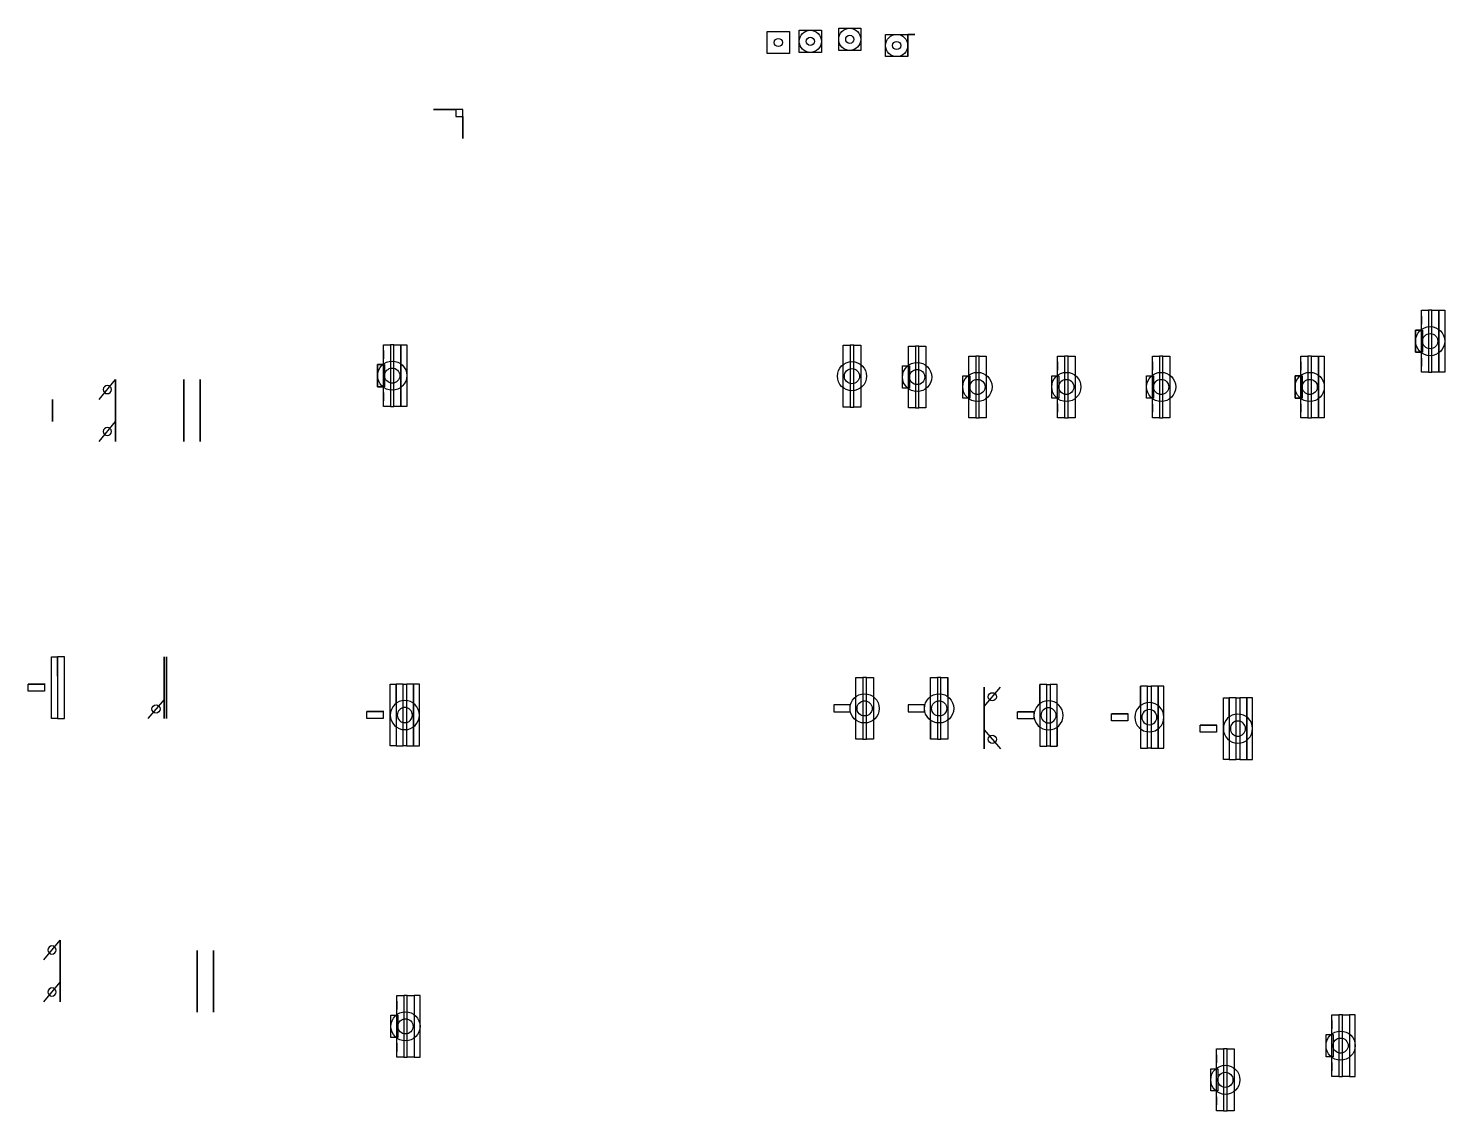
# Model space of a CAD drawing. Header units: millimetres. Extents: x 32 to 4210, y -13493 to 1053.
# Drawn here: x 32 to 639, y 589 to 1053 of the extents above.
import ezdxf

# ---------------------------------------------------------------- set-up
doc = ezdxf.new("R2010")
doc.units = ezdxf.units.MM

msp = doc.modelspace()

# ---------------------------------------------------------------- linework, layer by layer
at = {"extrusion": (-1, -8.81468e-17, 6.12323e-17)}
for p, q in [((629.09, 923.63), (629.09, 932.13, -7)), ((629.09, 905.63), (629.09, 914.13, -7)), ((189.86, 629.88, 3.5), (189.86, 638.38, -3.5)), ((189.86, 611.88, 3.5), (189.86, 620.38, -3.5)), ((541.32, 606.98, 3.5), (541.32, 615.48, -3.5)), ((541.32, 588.98, 3.5), (541.32, 597.48, -3.5))]:
    msp.add_line(p, q, dxfattribs=at)
at = {"extrusion": (-1, 0, 6.12323e-17)}
for p, q in [((184.19, 908.85, 3.5), (184.19, 917.35, -3.5)), ((473.15, 904, 3.5), (473.15, 912.5, -3.5)), ((513.78, 904, 3.5), (513.78, 912.5, -3.5)), ((184.19, 890.85, 3.5), (184.19, 899.35, -3.5)), ((473.15, 886, 3.5), (473.15, 894.5, -3.5)), ((513.78, 886, 3.5), (513.78, 894.5, -3.5))]:
    msp.add_line(p, q, dxfattribs=at)
at = {"extrusion": (-1, -2.60392e-16, 6.12323e-17)}
for p, q in [((577.49, 904, 3.5), (577.49, 912.5, -3.5)), ((577.49, 886, 3.5), (577.49, 894.5, -3.5))]:
    msp.add_line(p, q, dxfattribs=at)
at = {"extrusion": (-1.22465e-16, -2.60392e-16, -1)}
for p, q in [((62.28, 893.87, -2), (69.28, 902.37, -2)), ((62.28, 875.87, -2), (69.28, 884.37, -2))]:
    msp.add_line(p, q, dxfattribs=at)
at = {"extrusion": (1.83697e-16, -1.83697e-16, -1)}
for p, q in [((44.44, 775.32, -1), (44.44, 783.57, -8)), ((189.59, 763.58, 11.94), (189.59, 771.83, 4.94)), ((465.54, 763.45, -6.5), (465.54, 771.7, -13.5)), ((508.73, 762.65, -5.5), (508.73, 770.9, -12.5)), ((197.09, 753.58, 11.94), (197.09, 745.33, 4.94)), ((473.04, 753.45, -6.5), (473.04, 745.2, -13.5)), ((516.23, 752.65, -5.5), (516.23, 744.4, -12.5))]:
    msp.add_line(p, q, dxfattribs=at)
at = {"extrusion": (-1, -3.82857e-16, 3.37446e-32)}
for p, q in [((39.12, 771.82, -8), (31.94, 771.82, -1)), ((463.23, 759.95, -13.5), (456.04, 759.95, -6.5)), ((503.42, 759.15, -12.5), (496.23, 759.15, -5.5))]:
    msp.add_line(p, q, dxfattribs=at)
for p, q in [((426.11, 766.43, -14), (426.11, 774.68, -7)), ((35.53, 768.82, -4.5), (35.53, 768.82, -4.5)), ((180.68, 757.08, 8.44), (180.68, 757.08, 8.44)), ((418.61, 756.43, -14), (418.61, 748.18, -7)), ((537.8, 751.27, -5.06), (537.8, 751.27, -5.06))]:
    msp.add_line(p, q)
at = {"extrusion": (-1, -1.83697e-16, -4.93038e-32)}
msp.add_line((90.19, 765.32, -6.5), (83.19, 757.07, -6.5), dxfattribs=at)
at = {"extrusion": (1, 2.60392e-16, -1.83697e-16)}
for p, q in [((441.7, 762.31, -14), (448.7, 770.56, -14)), ((441.7, 752.31, -6.5), (448.7, 744.06, -6.5))]:
    msp.add_line(p, q, dxfattribs=at)
at = {"extrusion": (0, 0, -1)}
for p, q in [((546.71, 757.77, -1.56), (546.71, 766.02, -8.56)), ((554.21, 747.77, -1.56), (554.21, 739.52, -8.56)), ((38.57, 653.59, -2.25), (45.57, 662.09, -2.25)), ((38.57, 635.59, -2.25), (45.57, 644.09, -2.25))]:
    msp.add_line(p, q, dxfattribs=at)
at = {"extrusion": (-1, -1.22465e-16, 3.37446e-32)}
msp.add_line((184.27, 760.08, 4.94), (177.09, 760.08, 11.94), dxfattribs=at)
at = {"extrusion": (-1, -2.10612e-16, 3.37446e-32)}
msp.add_line((541.39, 754.27, -8.56), (534.21, 754.27, -1.56), dxfattribs=at)
at = {"extrusion": (-1, -1.76294e-16, 6.12323e-17)}
for p, q in [((590.72, 621.62, 3.5), (590.72, 630.12, -3.5)), ((590.72, 603.62, 3.5), (590.72, 612.12, -3.5))]:
    msp.add_line(p, q, dxfattribs=at)
for points, elevation in [([(348.7, 1051.65), (358.2, 1051.65), (358.2, 1042.15), (348.7, 1042.15)], -3.5), ([(362.4, 1052.15), (371.9, 1052.15), (371.9, 1042.65), (362.4, 1042.65)], -3.5), ([(379.31, 1052.99), (388.81, 1052.99), (388.81, 1043.49), (379.31, 1043.49)], -3.5), ([(399.45, 1050.37), (408.95, 1050.37), (408.95, 1040.87), (399.45, 1040.87)], -3.5), ([(215.18, 1018.22), (215.18, 1015.22), (218.18, 1015.22), (218.18, 1018.22)], 7.5), ([(629.09, 932.13), (632.09, 932.13), (632.09, 905.63), (629.09, 905.63)], -7), ([(633.59, 932.13), (632.09, 932.13), (632.09, 905.63), (633.59, 905.63)], -7), ([(633.59, 932.13), (636.59, 932.13), (636.59, 905.63), (633.59, 905.63)], -7), ([(626.59, 923.63), (629.59, 923.63), (629.59, 914.13), (626.59, 914.13)], -7), ([(629.59, 914.13), (629.59, 923.63), (626.59, 923.63), (626.59, 914.13)], 20), ([(184.19, 917.35), (187.19, 917.35), (187.19, 890.85), (184.19, 890.85)], -3.5), ([(188.69, 917.35), (187.19, 917.35), (187.19, 890.85), (188.69, 890.85)], -3.5), ([(188.69, 917.35), (191.69, 917.35), (191.69, 890.85), (188.69, 890.85)], -3.5), ([(191.69, 890.85), (191.69, 917.35), (194.19, 917.35), (194.19, 890.85)], 3.5), ([(381.26, 917.09), (384.26, 917.09), (384.26, 890.59), (381.26, 890.59)], -3.5), ([(385.76, 917.09), (384.26, 917.09), (384.26, 890.59), (385.76, 890.59)], -3.5), ([(385.76, 917.09), (388.76, 917.09), (388.76, 890.59), (385.76, 890.59)], -3.5), ([(409.18, 916.75), (412.18, 916.75), (412.18, 890.25), (409.18, 890.25)], -3.5), ([(413.68, 916.75), (412.18, 916.75), (412.18, 890.25), (413.68, 890.25)], -3.5), ([(413.68, 916.75), (416.68, 916.75), (416.68, 890.25), (413.68, 890.25)], -3.5), ([(435.04, 912.5), (438.04, 912.5), (438.04, 886), (435.04, 886)], -3.5), ([(439.54, 912.5), (438.04, 912.5), (438.04, 886), (439.54, 886)], -3.5), ([(439.54, 912.5), (442.54, 912.5), (442.54, 886), (439.54, 886)], -3.5), ([(473.15, 912.5), (476.15, 912.5), (476.15, 886), (473.15, 886)], -3.5), ([(477.65, 912.5), (476.15, 912.5), (476.15, 886), (477.65, 886)], -3.5), ([(477.65, 912.5), (480.65, 912.5), (480.65, 886), (477.65, 886)], -3.5), ([(513.78, 912.5), (516.78, 912.5), (516.78, 886), (513.78, 886)], -3.5), ([(518.28, 912.5), (516.78, 912.5), (516.78, 886), (518.28, 886)], -3.5), ([(518.28, 912.5), (521.28, 912.5), (521.28, 886), (518.28, 886)], -3.5), ([(577.49, 912.5), (580.49, 912.5), (580.49, 886), (577.49, 886)], -3.5), ([(581.99, 912.5), (580.49, 912.5), (580.49, 886), (581.99, 886)], -3.5), ([(581.99, 912.5), (584.99, 912.5), (584.99, 886), (581.99, 886)], -3.5), ([(584.99, 886), (584.99, 912.5), (587.49, 912.5), (587.49, 886)], 3.5), ([(181.69, 908.85), (184.69, 908.85), (184.69, 899.35), (181.69, 899.35)], -3.5), ([(184.69, 899.35), (184.69, 908.85), (181.69, 908.85), (181.69, 899.35)], 23.5), ([(406.68, 908.25), (409.68, 908.25), (409.68, 898.75), (406.68, 898.75)], -3.5), ([(432.54, 904), (435.54, 904), (435.54, 894.5), (432.54, 894.5)], -3.5), ([(470.65, 904), (473.65, 904), (473.65, 894.5), (470.65, 894.5)], -3.5), ([(511.28, 904), (514.28, 904), (514.28, 894.5), (511.28, 894.5)], -3.5), ([(574.99, 904), (577.99, 904), (577.99, 894.5), (574.99, 894.5)], -3.5), ([(577.99, 894.5), (577.99, 904), (574.99, 904), (574.99, 894.5)], 23.5), ([(197.09, 771.83), (197.09, 745.33), (199.59, 745.33), (199.59, 771.83)], 12.94), ([(386.67, 774.68), (389.67, 774.68), (389.67, 748.18), (386.67, 748.18)], -7), ([(391.17, 774.68), (389.67, 774.68), (389.67, 748.18), (391.17, 748.18)], -7), ([(391.17, 774.68), (394.17, 774.68), (394.17, 748.18), (391.17, 748.18)], -7), ([(418.61, 774.68), (421.61, 774.68), (421.61, 748.18), (418.61, 748.18)], -14), ([(423.11, 774.68), (421.61, 774.68), (421.61, 748.18), (423.11, 748.18)], -14), ([(423.11, 774.68), (426.11, 774.68), (426.11, 748.18), (423.11, 748.18)], -14), ([(516.23, 770.9), (516.23, 744.4), (518.73, 744.4), (518.73, 770.9)], -4.5), ([(554.21, 766.02), (554.21, 739.52), (556.71, 739.52), (556.71, 766.02)], -0.56), ([(384.17, 762.93), (377.17, 762.93), (377.17, 759.93), (384.17, 759.93)], -7), ([(416.11, 762.93), (409.11, 762.93), (409.11, 759.93), (416.11, 759.93)], -14), ([(189.86, 638.38), (192.86, 638.38), (192.86, 611.88), (189.86, 611.88)], -3.5), ([(194.36, 638.38), (192.86, 638.38), (192.86, 611.88), (194.36, 611.88)], -3.5), ([(194.36, 638.38), (197.36, 638.38), (197.36, 611.88), (194.36, 611.88)], -3.5), ([(187.36, 629.88), (190.36, 629.88), (190.36, 620.38), (187.36, 620.38)], -3.5), ([(590.72, 630.12), (593.72, 630.12), (593.72, 603.62), (590.72, 603.62)], -3.5), ([(595.22, 630.12), (593.72, 630.12), (593.72, 603.62), (595.22, 603.62)], -3.5), ([(595.22, 630.12), (598.22, 630.12), (598.22, 603.62), (595.22, 603.62)], -3.5), ([(588.22, 621.62), (591.22, 621.62), (591.22, 612.12), (588.22, 612.12)], -3.5), ([(541.32, 615.48), (544.32, 615.48), (544.32, 588.98), (541.32, 588.98)], -3.5), ([(545.82, 615.48), (544.32, 615.48), (544.32, 588.98), (545.82, 588.98)], -3.5), ([(545.82, 615.48), (548.82, 615.48), (548.82, 588.98), (545.82, 588.98)], -3.5), ([(538.82, 606.98), (541.82, 606.98), (541.82, 597.48), (538.82, 597.48)], -3.5)]:
    msp.add_lwpolyline(points, close=True, dxfattribs=dict(elevation=elevation))
at = {"extrusion": (1, -4.49928e-32, -1.83697e-16), "elevation": 408.95}
msp.add_lwpolyline([(1050.37, 9), (1050.37, -0.5), (1040.87, -0.5), (1040.87, 9)], close=True, dxfattribs=at)
at = {"extrusion": (0, 1, -1.83697e-16), "elevation": 1050.37}
msp.add_lwpolyline([(-408.95, -3.5), (-411.95, -3.5), (-411.95, -0.5), (-408.95, -0.5)], close=True, dxfattribs=at)
at = {"extrusion": (0, -1, 6.12323e-17), "elevation": -1018.22}
msp.add_lwpolyline([(205.68, 7.5), (215.18, 7.5), (215.18, -2), (205.68, -2)], close=True, dxfattribs=at)
at = {"extrusion": (-1, -6.12323e-17, 3.7494e-33), "elevation": -218.18}
msp.add_lwpolyline([(-1015.22, 7.5), (-1005.72, 7.5), (-1005.72, -2), (-1015.22, -2)], close=True, dxfattribs=at)
msp.add_lwpolyline([(636.59, 905.63), (636.59, 932.13), (639.09, 932.13), (639.09, 905.63)], close=True)
at = {"extrusion": (-1, 0, 6.12323e-17)}
for points, elevation in [([(-902.37, -2), (-902.37, 1), (-875.87, 1), (-875.87, -2)], -69.28), ([(-902.37, 2.5), (-902.37, 1), (-875.87, 1), (-875.87, 2.5)], -69.28), ([(-884.37, -1.5), (-893.87, -1.5), (-893.87, -4.5), (-884.37, -4.5)], -42.28), ([(-893.87, -4.5), (-893.87, -1.5), (-884.37, -1.5), (-884.37, -4.5)], -69.28)]:
    msp.add_lwpolyline(points, close=True, dxfattribs=dict(at, elevation=elevation))
at = {"extrusion": (1, 0, -1.83697e-16)}
for points, elevation in [([(902.37, 1), (902.37, -2), (875.87, -2), (875.87, 1)], 98.65), ([(875.87, -2), (902.37, -2), (902.37, -4.5), (875.87, -4.5)], 105.65), ([(783.57, -6.5), (757.07, -6.5), (757.07, -9), (783.57, -9)], 91.19)]:
    msp.add_lwpolyline(points, close=True, dxfattribs=dict(at, elevation=elevation))
at = {"extrusion": (0, 0, -1)}
msp.add_lwpolyline([(-44.44, 783.57), (-44.44, 757.07), (-41.94, 757.07), (-41.94, 783.57)], close=True, dxfattribs=at)
at = {"extrusion": (1.83697e-16, -1.83697e-16, -1)}
for points, elevation in [([(-44.44, 757.07), (-47.44, 757.07), (-47.44, 783.57), (-44.44, 783.57)], 1), ([(-38.94, 768.82), (-31.94, 768.82), (-31.94, 771.82), (-38.94, 771.82)], 1), ([(-189.59, 745.33), (-192.59, 745.33), (-192.59, 771.83), (-189.59, 771.83)], -11.94), ([(-194.09, 745.33), (-192.59, 745.33), (-192.59, 771.83), (-194.09, 771.83)], -11.94), ([(-194.09, 745.33), (-197.09, 745.33), (-197.09, 771.83), (-194.09, 771.83)], -11.94), ([(-465.54, 745.2), (-468.54, 745.2), (-468.54, 771.7), (-465.54, 771.7)], 6.5), ([(-470.04, 745.2), (-468.54, 745.2), (-468.54, 771.7), (-470.04, 771.7)], 6.5), ([(-470.04, 745.2), (-473.04, 745.2), (-473.04, 771.7), (-470.04, 771.7)], 6.5), ([(-508.73, 744.4), (-511.73, 744.4), (-511.73, 770.9), (-508.73, 770.9)], 5.5), ([(-513.23, 744.4), (-511.73, 744.4), (-511.73, 770.9), (-513.23, 770.9)], 5.5), ([(-513.23, 744.4), (-516.23, 744.4), (-516.23, 770.9), (-513.23, 770.9)], 5.5), ([(-184.09, 757.08), (-177.09, 757.08), (-177.09, 760.08), (-184.09, 760.08)], -11.94), ([(-463.04, 756.95), (-456.04, 756.95), (-456.04, 759.95), (-463.04, 759.95)], 6.5), ([(-503.23, 756.15), (-496.23, 756.15), (-496.23, 759.15), (-503.23, 759.15)], 5.5)]:
    msp.add_lwpolyline(points, close=True, dxfattribs=dict(at, elevation=elevation))
at = {"extrusion": (-1, -1.83697e-16, -4.93038e-32), "elevation": -90.19}
for points in [[(-757.07, -3.5), (-757.07, -6.5), (-783.57, -6.5), (-783.57, -3.5)], [(-757.07, -3.5), (-757.07, -2), (-783.57, -2), (-783.57, -3.5)]]:
    msp.add_lwpolyline(points, close=True, dxfattribs=at)
at = {"extrusion": (0, 0, -1)}
for points, elevation in [([(-189.59, 771.83), (-189.59, 745.33), (-187.09, 745.33), (-187.09, 771.83)], -12.94), ([(-546.71, 766.02), (-546.71, 739.52), (-544.21, 739.52), (-544.21, 766.02)], 0.56), ([(-546.71, 739.52), (-549.71, 739.52), (-549.71, 766.02), (-546.71, 766.02)], 1.56), ([(-551.21, 739.52), (-549.71, 739.52), (-549.71, 766.02), (-551.21, 766.02)], 1.56), ([(-551.21, 739.52), (-554.21, 739.52), (-554.21, 766.02), (-551.21, 766.02)], 1.56), ([(-541.21, 751.27), (-534.21, 751.27), (-534.21, 754.27), (-541.21, 754.27)], 1.56), ([(-197.36, 638.38), (-197.36, 611.88), (-199.86, 611.88), (-199.86, 638.38)], -3.5), ([(-598.22, 630.12), (-598.22, 603.62), (-600.72, 603.62), (-600.72, 630.12)], -3.5)]:
    msp.add_lwpolyline(points, close=True, dxfattribs=dict(at, elevation=elevation))
at = {"extrusion": (1, 2.60392e-16, -1.83697e-16), "elevation": 441.7}
for points in [[(770.56, -11), (770.56, -14), (744.06, -14), (744.06, -11)], [(770.56, -6.5), (770.56, -9.5), (744.06, -9.5), (744.06, -6.5)], [(770.56, -11), (770.56, -9.5), (744.06, -9.5), (744.06, -11)], [(758.81, -4), (758.81, 3), (755.81, 3), (755.81, -4)]]:
    msp.add_lwpolyline(points, close=True, dxfattribs=at)
at = {"extrusion": (-1, -8.81468e-17, 6.12323e-17), "elevation": -45.57}
for points in [[(-662.09, -2.25), (-662.09, 0.75), (-635.59, 0.75), (-635.59, -2.25)], [(-662.09, 2.25), (-662.09, 0.75), (-635.59, 0.75), (-635.59, 2.25)], [(-653.59, -4.75), (-653.59, -1.75), (-644.09, -1.75), (-644.09, -4.75)]]:
    msp.add_lwpolyline(points, close=True, dxfattribs=at)
at = {"extrusion": (1, 8.81468e-17, -1.83697e-16), "elevation": 104.33}
msp.add_lwpolyline([(657.71, -4.25), (657.71, -7.25), (631.21, -7.25), (631.21, -4.25)], close=True, dxfattribs=at)
at = {"extrusion": (-1, -8.81468e-17, 1.83697e-16), "elevation": -111.33}
msp.add_lwpolyline([(-657.71, -7.25), (-631.21, -7.25), (-631.21, -9.75), (-657.71, -9.75)], close=True, dxfattribs=at)
for centre, radius in [((367.15, 1047.4, -3.5), 4.75), ((384.06, 1048.24, -3.5), 4.75), ((404.2, 1045.62, -3.5), 4.75), ((353.45, 1046.9, -3.5), 1.75), ((367.15, 1047.4, -3.5), 1.75), ((384.06, 1048.24, -3.5), 1.75), ((404.2, 1045.62, -3.5), 1.75), ((632.84, 918.88, -7), 6.25), ((632.84, 918.88, -7), 3.25), ((187.94, 904.1, -3.5), 6.25), ((187.94, 904.1, -3.5), 3.25), ((385.01, 903.84, -3.5), 6.25), ((385.01, 903.84, -3.5), 3.25), ((412.93, 903.5, -3.5), 6.25), ((412.93, 903.5, -3.5), 3.25), ((438.79, 899.25, -3.5), 6.25), ((476.9, 899.25, -3.5), 6.25), ((517.53, 899.25, -3.5), 6.25), ((581.24, 899.25, -3.5), 6.25), ((438.79, 899.25, -3.5), 3.25), ((476.9, 899.25, -3.5), 3.25), ((517.53, 899.25, -3.5), 3.25), ((581.24, 899.25, -3.5), 3.25), ((390.42, 761.43, -7), 6.25), ((422.36, 761.43, -14), 6.25), ((445.2, 766.43, -14), 1.75), ((86.69, 761.2, -6.5), 1.75), ((390.42, 761.43, -7), 3.25), ((422.36, 761.43, -14), 3.25), ((445.2, 748.18, -6.5), 1.75), ((193.61, 625.13, -3.5), 6.25), ((193.61, 625.13, -3.5), 3.25), ((594.47, 616.87, -3.5), 6.25), ((594.47, 616.87, -3.5), 3.25), ((545.07, 602.23, -3.5), 6.25), ((545.07, 602.23, -3.5), 3.25)]:
    msp.add_circle(centre, radius)
at = {"extrusion": (1, -4.49928e-32, -1.83697e-16)}
for radius in [4.75, 1.75]:
    msp.add_circle((1045.62, 4.25, 408.95), radius, dxfattribs=at)
at = {"extrusion": (0, -1, 6.12323e-17)}
msp.add_circle((210.43, 2.75, -1018.22), 1.75, dxfattribs=at)
at = {"extrusion": (-1, -6.12323e-17, 3.7494e-33)}
msp.add_circle((-1010.47, 2.75, -218.18), 1.75, dxfattribs=at)
at = {"extrusion": (-1, -8.81468e-17, 6.12323e-17)}
for centre in [(-927.88, -3.5, -629.09), (-909.88, -3.5, -629.09), (-634.13, 0, -189.86), (-616.13, 0, -189.86), (-611.23, 0, -541.32), (-593.23, 0, -541.32)]:
    msp.add_circle(centre, 1.75, dxfattribs=at)
at = {"extrusion": (-1, 0, 6.12323e-17)}
for centre, radius in [((-913.1, 0, -184.19), 1.75), ((-908.25, 0, -473.15), 1.75), ((-908.25, 0, -513.78), 1.75), ((-889.12, 1.75, -69.28), 6.25), ((-895.1, 0, -184.19), 1.75), ((-889.12, 1.75, -69.28), 3.25), ((-890.25, 0, -473.15), 1.75), ((-890.25, 0, -513.78), 1.75)]:
    msp.add_circle(centre, radius, dxfattribs=at)
at = {"extrusion": (-1, -2.60392e-16, 6.12323e-17)}
for centre in [(-908.25, 0, -577.49), (-890.25, 0, -577.49)]:
    msp.add_circle(centre, 1.75, dxfattribs=at)
at = {"extrusion": (-1.22465e-16, -2.60392e-16, -1)}
for centre in [(-65.78, 898.12, 2), (-65.78, 880.12, 2)]:
    msp.add_circle(centre, 1.75, dxfattribs=at)
at = {"extrusion": (-1, -3.82857e-16, 3.37446e-32)}
for centre in [(-779.45, -4.5, -44.44), (-767.58, -10, -465.54), (-766.78, -9, -508.73), (-749.33, -10, -473.04), (-748.53, -9, -516.23)]:
    msp.add_circle(centre, 1.75, dxfattribs=at)
at = {"extrusion": (-1.9916e-16, 1, -1.83697e-16)}
for centre in [(-35.53, -4.5, 771.82), (-459.63, -10, 759.95), (-499.82, -9, 759.15)]:
    msp.add_circle(centre, 1.75, dxfattribs=at)
at = {"extrusion": (-1, -1.83697e-16, -4.93038e-32)}
for radius in [6.25, 3.25]:
    msp.add_circle((-770.32, -2.75, -90.19), radius, dxfattribs=at)
at = {"extrusion": (-1, -1.22465e-16, 3.37446e-32)}
for centre in [(-767.7, 8.44, -189.59), (-749.45, 8.44, -197.09)]:
    msp.add_circle(centre, 1.75, dxfattribs=at)
at = {"extrusion": (6.12323e-17, 1, -1.83697e-16)}
msp.add_circle((-180.68, 8.44, 760.08), 1.75, dxfattribs=at)
at = {"extrusion": (1.83697e-16, -1.83697e-16, -1)}
for centre, radius in [((-193.34, 758.58, -11.94), 6.25), ((-193.34, 758.58, -11.94), 3.25), ((-469.29, 758.45, 6.5), 6.25), ((-469.29, 758.45, 6.5), 3.25), ((-512.48, 757.65, 5.5), 6.25), ((-512.48, 757.65, 5.5), 3.25)]:
    msp.add_circle(centre, radius, dxfattribs=at)
at = {"extrusion": (1, 2.60392e-16, -1.83697e-16)}
for radius in [6.25, 3.25]:
    msp.add_circle((757.31, -10.25, 441.7), radius, dxfattribs=at)
at = {"extrusion": (0, 0, -1)}
for centre, radius in [((-550.46, 752.77, 1.56), 6.25), ((-550.46, 752.77, 1.56), 3.25), ((-42.07, 657.84, 2.25), 1.75), ((-42.07, 639.84, 2.25), 1.75)]:
    msp.add_circle(centre, radius, dxfattribs=at)
at = {"extrusion": (-1, -2.10612e-16, 3.37446e-32)}
for centre in [(-761.9, -5.06, -546.71), (-743.65, -5.06, -554.21)]:
    msp.add_circle(centre, 1.75, dxfattribs=at)
at = {"extrusion": (-2.69145e-17, 1, -1.83697e-16)}
msp.add_circle((-537.8, -5.06, 754.27), 1.75, dxfattribs=at)
at = {"extrusion": (1, 8.81468e-17, -1.83697e-16)}
for radius in [6.25, 3.25]:
    msp.add_circle((644.46, -3.5, 104.33), radius, dxfattribs=at)
at = {"extrusion": (-1, -1.76294e-16, 6.12323e-17)}
for centre in [(-625.87, 0, -590.72), (-607.87, 0, -590.72)]:
    msp.add_circle(centre, 1.75, dxfattribs=at)

doc.saveas('drawing.dxf')
